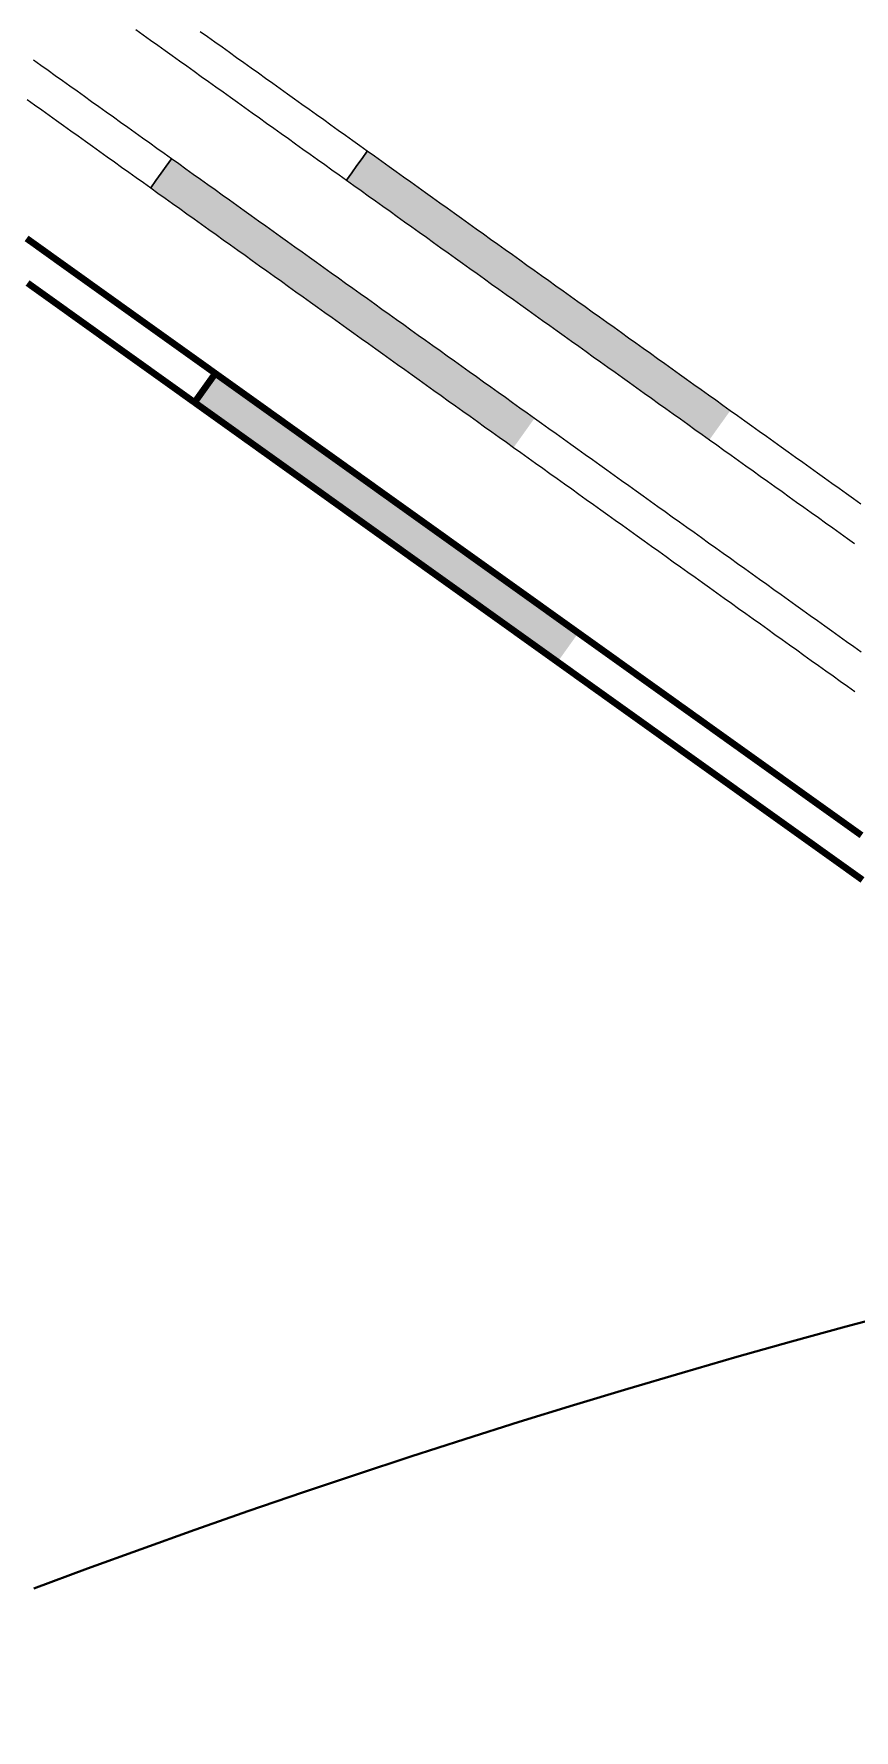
# Model space of a CAD drawing. Header units: inches. Extents: x 36473197 to 36486087, y 3899343 to 3911260.
# Drawn here: x 36483325.9 to 36483362.7, y 3904679.3 to 3904755.4 of the extents above; entities that cross this region are included whole.
import ezdxf

# ---------------------------------------------------------------- set-up
doc = ezdxf.new("R2010")
doc.units = ezdxf.units.IN
doc.header["$MEASUREMENT"] = 0
doc.layers.get('0').update_dxf_attribs({"lineweight": 0})
doc.layers.get('Defpoints').update_dxf_attribs({"lineweight": 0})
doc.layers.add('保护煤柱', color=7, linetype='Continuous', lineweight=0, true_color=0xff0042)
doc.layers.add('四盘区辅运巷', color=7, linetype='Continuous', lineweight=0)
doc.layers.add('西平正线', color=7, linetype='Continuous', lineweight=0)
doc.styles.add('仿宋', font='simfang.ttf')
doc.linetypes.add('保护煤柱', pattern='A,0.0195,-0.001,[6,西北矿业高家堡煤矿2022年采掘接续图(2022.8.14).shx,S=1.01575e-06,R=0,X=0,Y=0],0.0195', length=0.04)
doc.dimstyles.get("Standard").update_dxf_attribs({"dimtxt": 30, "dimasz": 20, "dimexe": 0.18, "dimexo": 0.0625, "dimgap": 0.09, "dimtad": 1, "dimdec": 0, "dimzin": 0, "dimdsep": 46, "dimtxsty": '仿宋', "dimcen": 0.09, "dimclrd": 150, "dimclre": 150, "dimadec": 0, "dimazin": 0, "dimtfac": 1, "dimtdec": 0, "dimtofl": 0, "dimtmove": 0, "dimatfit": 3, "dimfxl": 1, "dimtolj": 1, "dimtzin": 0, "dimlwd": 0, "dimarcsym": 0})

# ---------------------------------------------------------------- blocks, each defined once
blk = doc.blocks.new('lr_block_12_1')
blk.add_hatch(color=7).paths.add_polyline_path([(649.888, 218.798), (649.562, 219.031), (649.237, 219.263), (648.911, 219.496), (648.586, 219.728), (648.261, 219.961), (647.935, 220.194), (647.61, 220.426), (647.284, 220.659), (646.959, 220.891), (646.633, 221.124), (646.308, 221.357), (645.983, 221.589), (645.657, 221.822), (645.332, 222.054), (645.006, 222.287), (644.681, 222.52), (644.356, 222.752), (644.03, 222.985), (643.705, 223.218), (643.379, 223.45), (643.054, 223.683), (642.729, 223.915), (642.403, 224.148), (642.078, 224.381), (641.752, 224.613), (641.427, 224.846), (641.101, 225.078), (640.776, 225.311), (640.451, 225.544), (640.125, 225.776), (639.8, 226.009), (639.474, 226.241), (639.149, 226.474), (638.824, 226.707), (638.498, 226.939), (638.173, 227.172), (637.847, 227.404), (637.522, 227.637), (637.196, 227.87), (636.871, 228.102), (636.546, 228.335), (636.22, 228.567), (635.895, 228.8), (635.569, 229.033), (635.244, 229.265), (634.919, 229.498), (634.593, 229.731), (634.268, 229.963), (633.942, 230.196), (633.617, 230.428), (633.384, 230.103), (633.152, 229.778), (632.919, 229.452), (632.687, 229.127), (633.012, 228.894), (633.337, 228.661), (633.663, 228.429), (633.988, 228.196), (634.314, 227.964), (634.639, 227.731), (634.964, 227.498), (635.29, 227.266), (635.615, 227.033), (635.941, 226.801), (636.266, 226.568), (636.591, 226.335), (636.917, 226.103), (637.242, 225.87), (637.568, 225.638), (637.893, 225.405), (638.219, 225.172), (638.544, 224.94), (638.869, 224.707), (639.195, 224.475), (639.52, 224.242), (639.846, 224.009), (640.171, 223.777), (640.496, 223.544), (640.822, 223.312), (641.147, 223.079), (641.473, 222.846), (641.798, 222.614), (642.123, 222.381), (642.449, 222.148), (642.774, 221.916), (643.1, 221.683), (643.425, 221.451), (643.751, 221.218), (644.076, 220.985), (644.401, 220.753), (644.727, 220.52), (645.052, 220.288), (645.378, 220.055), (645.703, 219.822), (646.028, 219.59), (646.354, 219.357), (646.679, 219.125), (647.005, 218.892), (647.33, 218.659), (647.655, 218.427), (647.981, 218.194), (648.306, 217.962), (648.632, 217.729), (648.957, 217.496), (649.19, 217.822), (649.422, 218.147), (649.655, 218.473)], flags=17)
at = {"color": 7, "const_width": 0.3}
for points in [[(633.617, 230.428), (633.292, 230.661), (632.966, 230.894), (632.641, 231.126), (632.315, 231.359), (631.99, 231.591), (631.664, 231.824), (631.339, 232.057), (631.014, 232.289), (630.688, 232.522), (630.363, 232.754), (630.037, 232.987), (629.712, 233.22), (629.387, 233.452), (629.062, 233.685), (628.737, 233.918), (628.411, 234.151), (628.086, 234.383), (627.761, 234.616), (627.435, 234.849), (627.11, 235.082), (626.785, 235.314), (626.459, 235.547), (626.134, 235.78), (625.809, 236.013), (625.484, 236.246), (625.158, 236.478)], [(625.203, 234.479), (625.528, 234.246), (625.854, 234.013), (626.179, 233.781), (626.504, 233.548), (626.83, 233.315), (627.155, 233.082), (627.48, 232.849), (627.805, 232.617), (628.131, 232.384), (628.456, 232.151), (628.781, 231.918), (629.107, 231.685), (629.432, 231.453), (629.758, 231.22), (630.083, 230.988), (630.409, 230.755), (630.734, 230.522), (631.059, 230.29), (631.385, 230.057), (631.71, 229.825), (632.036, 229.592), (632.361, 229.359), (632.687, 229.127), (632.919, 229.452), (633.152, 229.778), (633.384, 230.103), (633.617, 230.428)], [(662.579, 209.726), (662.253, 209.959), (661.928, 210.191), (661.602, 210.424), (661.277, 210.657), (660.952, 210.889), (660.626, 211.122), (660.301, 211.354), (659.975, 211.587), (659.65, 211.82), (659.325, 212.052), (658.999, 212.285), (658.674, 212.518), (658.348, 212.75), (658.023, 212.983), (657.697, 213.215), (657.372, 213.448), (657.047, 213.681), (656.721, 213.913), (656.396, 214.146), (656.07, 214.378), (655.745, 214.611), (655.42, 214.844), (655.094, 215.076), (654.769, 215.309), (654.443, 215.541), (654.118, 215.774), (653.793, 216.007), (653.467, 216.239), (653.142, 216.472), (652.816, 216.704), (652.491, 216.937), (652.165, 217.17), (651.84, 217.402), (651.515, 217.635), (651.189, 217.868), (650.864, 218.1), (650.538, 218.333), (650.213, 218.565), (649.888, 218.798), (649.562, 219.031), (649.237, 219.263), (648.911, 219.496), (648.586, 219.728), (648.261, 219.961), (647.935, 220.194), (647.61, 220.426), (647.284, 220.659), (646.959, 220.891), (646.633, 221.124), (646.308, 221.357), (645.983, 221.589), (645.657, 221.822), (645.332, 222.054), (645.006, 222.287), (644.681, 222.52), (644.356, 222.752), (644.03, 222.985), (643.705, 223.218), (643.379, 223.45), (643.054, 223.683), (642.729, 223.915), (642.403, 224.148), (642.078, 224.381), (641.752, 224.613), (641.427, 224.846), (641.101, 225.078), (640.776, 225.311), (640.451, 225.544), (640.125, 225.776), (639.8, 226.009), (639.474, 226.241), (639.149, 226.474), (638.824, 226.707), (638.498, 226.939), (638.173, 227.172), (637.847, 227.404), (637.522, 227.637), (637.196, 227.87), (636.871, 228.102), (636.546, 228.335), (636.22, 228.567), (635.895, 228.8), (635.569, 229.033), (635.244, 229.265), (634.919, 229.498), (634.593, 229.731), (634.268, 229.963), (633.942, 230.196), (633.617, 230.428), (633.384, 230.103), (633.152, 229.778), (632.919, 229.452), (632.687, 229.127), (633.012, 228.894), (633.337, 228.661), (633.663, 228.429), (633.988, 228.196), (634.314, 227.964), (634.639, 227.731), (634.964, 227.498), (635.29, 227.266), (635.615, 227.033), (635.941, 226.801), (636.266, 226.568), (636.591, 226.335), (636.917, 226.103), (637.242, 225.87), (637.568, 225.638), (637.893, 225.405), (638.219, 225.172), (638.544, 224.94), (638.869, 224.707), (639.195, 224.475), (639.52, 224.242), (639.846, 224.009), (640.171, 223.777), (640.496, 223.544), (640.822, 223.312), (641.147, 223.079), (641.473, 222.846), (641.798, 222.614), (642.123, 222.381), (642.449, 222.148), (642.774, 221.916), (643.1, 221.683), (643.425, 221.451), (643.751, 221.218), (644.076, 220.985), (644.401, 220.753), (644.727, 220.52), (645.052, 220.288), (645.378, 220.055), (645.703, 219.822), (646.028, 219.59), (646.354, 219.357), (646.679, 219.125), (647.005, 218.892), (647.33, 218.659), (647.655, 218.427), (647.981, 218.194), (648.306, 217.962), (648.632, 217.729), (648.957, 217.496), (649.283, 217.264), (649.608, 217.031), (649.933, 216.798), (650.259, 216.566), (650.584, 216.333), (650.91, 216.101), (651.235, 215.868), (651.56, 215.635), (651.886, 215.403), (652.211, 215.17), (652.537, 214.938), (652.862, 214.705), (653.188, 214.472), (653.513, 214.24), (653.838, 214.007), (654.164, 213.775), (654.489, 213.542), (654.815, 213.309), (655.14, 213.077), (655.465, 212.844), (655.791, 212.612), (656.116, 212.379), (656.442, 212.146), (656.767, 211.914), (657.092, 211.681), (657.418, 211.448), (657.743, 211.216), (658.069, 210.983), (658.394, 210.751), (658.72, 210.518), (659.045, 210.285), (659.37, 210.053), (659.696, 209.82), (660.021, 209.588), (660.347, 209.355), (660.672, 209.122), (660.997, 208.89), (661.323, 208.657), (661.648, 208.425), (661.974, 208.192), (662.299, 207.959), (662.624, 207.727)]]:
    blk.add_lwpolyline(points, dxfattribs=at)
blk = doc.blocks.new('*D205')
at = {"layer": 'Defpoints', "color": 0, "transparency": 16777216}
for p in [(36485936.086, 3904772.871), (36482207.754, 3899448.443), (36482358.828, 3899342.656)]:
    blk.add_point(p, dxfattribs=at)
at = {"layer": '四盘区辅运巷', "color": 150, "lineweight": -2, "transparency": 16777216}
for p, q in [((36485936.138, 3904772.835), (36486087.308, 3904666.981)), ((36482207.805, 3899448.407), (36482358.976, 3899342.553))]:
    blk.add_line(p, q, dxfattribs=at)
at = {"layer": '四盘区辅运巷', "color": 150, "lineweight": 0, "transparency": 16777216}
blk.add_line((36486075.689, 3904650.701), (36482370.3, 3899359.039), dxfattribs=at)
at = {"layer": '四盘区辅运巷', "color": 150, "transparency": 16777216}
for points in [[(36486072.959, 3904652.613), (36486078.419, 3904648.789), (36486087.161, 3904667.084)], [(36482367.57, 3899360.951), (36482373.031, 3899357.127), (36482358.828, 3899342.656)]]:
    blk.add_solid(points, dxfattribs=at)
at = {"layer": '四盘区辅运巷', "color": 0, "transparency": 16777216, "insert": (36484210.493, 3902013.624), "char_height": 30, "attachment_point": 5, "rotation": 54.99908, "style": '仿宋'}
blk.add_mtext('\\A1;650', dxfattribs=at)

msp = doc.modelspace()

# ---------------------------------------------------------------- hatches: boundary and pattern name
at = {"layer": '西平正线'}
for points in [[(36483357.124, 3904738.472), (36483356.799, 3904738.705), (36483356.474, 3904738.938), (36483356.148, 3904739.17), (36483355.823, 3904739.403), (36483355.497, 3904739.636), (36483355.172, 3904739.868), (36483354.847, 3904740.101), (36483354.521, 3904740.334), (36483354.196, 3904740.566), (36483353.871, 3904740.799), (36483353.545, 3904741.032), (36483353.22, 3904741.264), (36483352.894, 3904741.497), (36483352.569, 3904741.73), (36483352.244, 3904741.962), (36483351.918, 3904742.195), (36483351.593, 3904742.428), (36483351.268, 3904742.66), (36483350.942, 3904742.893), (36483350.617, 3904743.126), (36483350.291, 3904743.358), (36483349.966, 3904743.591), (36483349.641, 3904743.824), (36483349.315, 3904744.056), (36483348.99, 3904744.289), (36483348.665, 3904744.522), (36483348.339, 3904744.754), (36483348.014, 3904744.987), (36483347.688, 3904745.22), (36483347.363, 3904745.452), (36483347.038, 3904745.685), (36483346.712, 3904745.918), (36483346.387, 3904746.15), (36483346.062, 3904746.383), (36483345.736, 3904746.616), (36483345.411, 3904746.848), (36483345.085, 3904747.081), (36483344.76, 3904747.314), (36483344.435, 3904747.546), (36483344.109, 3904747.779), (36483343.784, 3904748.012), (36483343.459, 3904748.244), (36483343.133, 3904748.477), (36483342.808, 3904748.71), (36483342.482, 3904748.942), (36483342.157, 3904749.175), (36483341.832, 3904749.408), (36483341.506, 3904749.64), (36483341.181, 3904749.873), (36483340.856, 3904750.106), (36483340.623, 3904749.78), (36483340.39, 3904749.455), (36483340.158, 3904749.129), (36483339.925, 3904748.804), (36483340.25, 3904748.571), (36483340.576, 3904748.339), (36483340.901, 3904748.106), (36483341.226, 3904747.873), (36483341.552, 3904747.641), (36483341.877, 3904747.408), (36483342.203, 3904747.175), (36483342.528, 3904746.943), (36483342.853, 3904746.71), (36483343.179, 3904746.477), (36483343.504, 3904746.245), (36483343.829, 3904746.012), (36483344.155, 3904745.779), (36483344.48, 3904745.547), (36483344.806, 3904745.314), (36483345.131, 3904745.081), (36483345.456, 3904744.849), (36483345.782, 3904744.616), (36483346.107, 3904744.383), (36483346.432, 3904744.151), (36483346.758, 3904743.918), (36483347.083, 3904743.685), (36483347.409, 3904743.453), (36483347.734, 3904743.22), (36483348.059, 3904742.987), (36483348.385, 3904742.755), (36483348.71, 3904742.522), (36483349.035, 3904742.289), (36483349.361, 3904742.057), (36483349.686, 3904741.824), (36483350.012, 3904741.591), (36483350.337, 3904741.359), (36483350.662, 3904741.126), (36483350.988, 3904740.893), (36483351.313, 3904740.661), (36483351.638, 3904740.428), (36483351.964, 3904740.195), (36483352.289, 3904739.963), (36483352.614, 3904739.73), (36483352.94, 3904739.497), (36483353.265, 3904739.265), (36483353.591, 3904739.032), (36483353.916, 3904738.799), (36483354.241, 3904738.567), (36483354.567, 3904738.334), (36483354.892, 3904738.101), (36483355.217, 3904737.869), (36483355.543, 3904737.636), (36483355.868, 3904737.404), (36483356.194, 3904737.171), (36483356.426, 3904737.496), (36483356.659, 3904737.822), (36483356.892, 3904738.147)], [(36483348.347, 3904738.127), (36483348.022, 3904738.359), (36483347.697, 3904738.592), (36483347.371, 3904738.825), (36483347.046, 3904739.058), (36483346.721, 3904739.29), (36483346.395, 3904739.523), (36483346.07, 3904739.756), (36483345.745, 3904739.988), (36483345.419, 3904740.221), (36483345.094, 3904740.454), (36483344.769, 3904740.687), (36483344.443, 3904740.919), (36483344.118, 3904741.152), (36483343.793, 3904741.385), (36483343.467, 3904741.617), (36483343.142, 3904741.85), (36483342.816, 3904742.083), (36483342.491, 3904742.316), (36483342.166, 3904742.548), (36483341.84, 3904742.781), (36483341.515, 3904743.014), (36483341.19, 3904743.246), (36483340.864, 3904743.479), (36483340.539, 3904743.712), (36483340.214, 3904743.945), (36483339.888, 3904744.177), (36483339.563, 3904744.41), (36483339.238, 3904744.643), (36483338.912, 3904744.875), (36483338.587, 3904745.108), (36483338.262, 3904745.341), (36483337.936, 3904745.573), (36483337.611, 3904745.806), (36483337.286, 3904746.039), (36483336.96, 3904746.272), (36483336.635, 3904746.504), (36483336.31, 3904746.737), (36483335.984, 3904746.97), (36483335.659, 3904747.202), (36483335.334, 3904747.435), (36483335.008, 3904747.668), (36483334.683, 3904747.901), (36483334.358, 3904748.133), (36483334.032, 3904748.366), (36483333.707, 3904748.599), (36483333.382, 3904748.831), (36483333.056, 3904749.064), (36483332.731, 3904749.297), (36483332.406, 3904749.53), (36483332.08, 3904749.762), (36483331.848, 3904749.437), (36483331.615, 3904749.112), (36483331.382, 3904748.786), (36483331.149, 3904748.461), (36483331.475, 3904748.228), (36483331.8, 3904747.996), (36483332.125, 3904747.763), (36483332.451, 3904747.53), (36483332.776, 3904747.297), (36483333.101, 3904747.065), (36483333.427, 3904746.832), (36483333.752, 3904746.599), (36483334.077, 3904746.367), (36483334.403, 3904746.134), (36483334.728, 3904745.901), (36483335.054, 3904745.668), (36483335.379, 3904745.436), (36483335.704, 3904745.203), (36483336.03, 3904744.97), (36483336.355, 3904744.738), (36483336.68, 3904744.505), (36483337.006, 3904744.272), (36483337.331, 3904744.039), (36483337.656, 3904743.807), (36483337.982, 3904743.574), (36483338.307, 3904743.341), (36483338.632, 3904743.109), (36483338.958, 3904742.876), (36483339.283, 3904742.643), (36483339.608, 3904742.41), (36483339.934, 3904742.178), (36483340.259, 3904741.945), (36483340.584, 3904741.712), (36483340.91, 3904741.48), (36483341.235, 3904741.247), (36483341.56, 3904741.014), (36483341.886, 3904740.781), (36483342.211, 3904740.549), (36483342.536, 3904740.316), (36483342.862, 3904740.083), (36483343.187, 3904739.851), (36483343.512, 3904739.618), (36483343.838, 3904739.385), (36483344.163, 3904739.153), (36483344.488, 3904738.92), (36483344.814, 3904738.687), (36483345.139, 3904738.454), (36483345.464, 3904738.222), (36483345.79, 3904737.989), (36483346.115, 3904737.756), (36483346.44, 3904737.524), (36483346.766, 3904737.291), (36483347.091, 3904737.058), (36483347.416, 3904736.825), (36483347.649, 3904737.151), (36483347.882, 3904737.476), (36483348.115, 3904737.801)]]:
    msp.add_hatch(color=7, dxfattribs=at).paths.add_polyline_path(points, flags=17)

# ---------------------------------------------------------------- linework, layer by layer
at = {"layer": '保护煤柱', "color": 1, "linetype": '保护煤柱', "lineweight": 30, "ltscale": 3750, "true_color": 0xff0000}
msp.add_arc((36483469.786, 3904301.874, -0.202), 409.892, 20.06881, 110.54826, dxfattribs=at)
at = {"layer": '西平正线', "color": 7, "linetype": 'Continuous', "lineweight": 0, "flags": 128}
for points in [[(36483330.489, 3904755.552), (36483330.814, 3904755.319), (36483331.14, 3904755.086), (36483331.465, 3904754.853), (36483331.791, 3904754.621), (36483332.116, 3904754.388), (36483332.441, 3904754.155), (36483332.767, 3904753.923), (36483333.092, 3904753.69), (36483333.418, 3904753.457), (36483333.743, 3904753.225), (36483334.068, 3904752.992), (36483334.394, 3904752.759), (36483334.719, 3904752.527), (36483335.044, 3904752.294), (36483335.37, 3904752.061), (36483335.695, 3904751.829), (36483336.02, 3904751.596), (36483336.346, 3904751.363), (36483336.671, 3904751.131), (36483336.997, 3904750.898), (36483337.322, 3904750.665), (36483337.647, 3904750.433), (36483337.973, 3904750.2), (36483338.298, 3904749.967), (36483338.623, 3904749.735), (36483338.949, 3904749.502), (36483339.274, 3904749.269), (36483339.6, 3904749.037), (36483339.925, 3904748.804), (36483340.158, 3904749.129), (36483340.39, 3904749.455), (36483340.623, 3904749.78), (36483340.856, 3904750.106)], [(36483340.856, 3904750.106), (36483340.53, 3904750.338), (36483340.205, 3904750.571), (36483339.88, 3904750.804), (36483339.554, 3904751.036), (36483339.229, 3904751.269), (36483338.903, 3904751.502), (36483338.578, 3904751.734), (36483338.253, 3904751.967), (36483337.927, 3904752.2), (36483337.602, 3904752.432), (36483337.277, 3904752.665), (36483336.951, 3904752.898), (36483336.626, 3904753.13), (36483336.3, 3904753.363), (36483335.975, 3904753.596), (36483335.65, 3904753.828), (36483335.324, 3904754.061), (36483334.999, 3904754.294), (36483334.674, 3904754.526), (36483334.348, 3904754.759), (36483334.023, 3904754.992), (36483333.697, 3904755.224), (36483333.372, 3904755.457)], [(36483332.08, 3904749.762), (36483331.755, 3904749.995), (36483331.43, 3904750.228), (36483331.104, 3904750.46), (36483330.779, 3904750.693), (36483330.454, 3904750.926), (36483330.128, 3904751.159), (36483329.803, 3904751.391), (36483329.478, 3904751.624), (36483329.152, 3904751.857), (36483328.827, 3904752.089), (36483328.502, 3904752.322), (36483328.176, 3904752.555), (36483327.851, 3904752.788), (36483327.526, 3904753.02), (36483327.2, 3904753.253), (36483326.875, 3904753.486), (36483326.55, 3904753.718), (36483326.224, 3904753.951), (36483325.899, 3904754.184)], [(36483325.619, 3904752.417), (36483325.944, 3904752.184), (36483326.269, 3904751.952), (36483326.595, 3904751.719), (36483326.92, 3904751.486), (36483327.245, 3904751.253), (36483327.571, 3904751.021), (36483327.896, 3904750.788), (36483328.221, 3904750.555), (36483328.547, 3904750.323), (36483328.872, 3904750.09), (36483329.197, 3904749.857), (36483329.523, 3904749.624), (36483329.848, 3904749.392), (36483330.173, 3904749.159), (36483330.499, 3904748.926), (36483330.824, 3904748.694), (36483331.149, 3904748.461), (36483331.382, 3904748.786), (36483331.615, 3904749.112), (36483331.848, 3904749.437), (36483332.08, 3904749.762)], [(36483362.981, 3904734.284), (36483362.656, 3904734.517), (36483362.33, 3904734.75), (36483362.005, 3904734.982), (36483361.679, 3904735.215), (36483361.354, 3904735.448), (36483361.029, 3904735.68), (36483360.703, 3904735.913), (36483360.378, 3904736.146), (36483360.053, 3904736.378), (36483359.727, 3904736.611), (36483359.402, 3904736.844), (36483359.076, 3904737.076), (36483358.751, 3904737.309), (36483358.426, 3904737.542), (36483358.1, 3904737.774), (36483357.775, 3904738.007), (36483357.45, 3904738.24), (36483357.124, 3904738.472), (36483356.799, 3904738.705), (36483356.474, 3904738.938), (36483356.148, 3904739.17), (36483355.823, 3904739.403), (36483355.497, 3904739.636), (36483355.172, 3904739.868), (36483354.847, 3904740.101), (36483354.521, 3904740.334), (36483354.196, 3904740.566), (36483353.871, 3904740.799), (36483353.545, 3904741.032), (36483353.22, 3904741.264), (36483352.894, 3904741.497), (36483352.569, 3904741.73), (36483352.244, 3904741.962), (36483351.918, 3904742.195), (36483351.593, 3904742.428), (36483351.268, 3904742.66), (36483350.942, 3904742.893), (36483350.617, 3904743.126), (36483350.291, 3904743.358), (36483349.966, 3904743.591), (36483349.641, 3904743.824), (36483349.315, 3904744.056), (36483348.99, 3904744.289), (36483348.665, 3904744.522), (36483348.339, 3904744.754), (36483348.014, 3904744.987), (36483347.688, 3904745.22), (36483347.363, 3904745.452), (36483347.038, 3904745.685), (36483346.712, 3904745.918), (36483346.387, 3904746.15), (36483346.062, 3904746.383), (36483345.736, 3904746.616), (36483345.411, 3904746.848), (36483345.085, 3904747.081), (36483344.76, 3904747.314), (36483344.435, 3904747.546), (36483344.109, 3904747.779), (36483343.784, 3904748.012), (36483343.459, 3904748.244), (36483343.133, 3904748.477), (36483342.808, 3904748.71), (36483342.482, 3904748.942), (36483342.157, 3904749.175), (36483341.832, 3904749.408), (36483341.506, 3904749.64), (36483341.181, 3904749.873), (36483340.856, 3904750.106), (36483340.623, 3904749.78), (36483340.39, 3904749.455), (36483340.158, 3904749.129), (36483339.925, 3904748.804), (36483340.25, 3904748.571), (36483340.576, 3904748.339), (36483340.901, 3904748.106), (36483341.226, 3904747.873), (36483341.552, 3904747.641), (36483341.877, 3904747.408), (36483342.203, 3904747.175), (36483342.528, 3904746.943), (36483342.853, 3904746.71), (36483343.179, 3904746.477), (36483343.504, 3904746.245), (36483343.829, 3904746.012), (36483344.155, 3904745.779), (36483344.48, 3904745.547), (36483344.806, 3904745.314), (36483345.131, 3904745.081), (36483345.456, 3904744.849), (36483345.782, 3904744.616), (36483346.107, 3904744.383), (36483346.432, 3904744.151), (36483346.758, 3904743.918), (36483347.083, 3904743.685), (36483347.409, 3904743.453), (36483347.734, 3904743.22), (36483348.059, 3904742.987), (36483348.385, 3904742.755), (36483348.71, 3904742.522), (36483349.035, 3904742.289), (36483349.361, 3904742.057), (36483349.686, 3904741.824), (36483350.012, 3904741.591), (36483350.337, 3904741.359), (36483350.662, 3904741.126), (36483350.988, 3904740.893), (36483351.313, 3904740.661), (36483351.638, 3904740.428), (36483351.964, 3904740.195), (36483352.289, 3904739.963), (36483352.614, 3904739.73), (36483352.94, 3904739.497), (36483353.265, 3904739.265), (36483353.591, 3904739.032), (36483353.916, 3904738.799), (36483354.241, 3904738.567), (36483354.567, 3904738.334), (36483354.892, 3904738.101), (36483355.217, 3904737.869), (36483355.543, 3904737.636), (36483355.868, 3904737.404), (36483356.194, 3904737.171), (36483356.519, 3904736.938), (36483356.844, 3904736.706), (36483357.17, 3904736.473), (36483357.495, 3904736.24), (36483357.82, 3904736.008), (36483358.146, 3904735.775), (36483358.471, 3904735.542), (36483358.797, 3904735.31), (36483359.122, 3904735.077), (36483359.447, 3904734.844), (36483359.773, 3904734.612), (36483360.098, 3904734.379), (36483360.423, 3904734.146), (36483360.749, 3904733.914), (36483361.074, 3904733.681), (36483361.4, 3904733.448), (36483361.725, 3904733.216), (36483362.05, 3904732.983), (36483362.376, 3904732.75), (36483362.701, 3904732.518)], [(36483362.988, 3904727.655), (36483362.662, 3904727.887), (36483362.337, 3904728.12), (36483362.012, 3904728.353), (36483361.686, 3904728.586), (36483361.361, 3904728.818), (36483361.035, 3904729.051), (36483360.71, 3904729.284), (36483360.385, 3904729.516), (36483360.059, 3904729.749), (36483359.734, 3904729.982), (36483359.409, 3904730.215), (36483359.083, 3904730.447), (36483358.758, 3904730.68), (36483358.433, 3904730.913), (36483358.107, 3904731.145), (36483357.782, 3904731.378), (36483357.457, 3904731.611), (36483357.131, 3904731.844), (36483356.806, 3904732.076), (36483356.481, 3904732.309), (36483356.155, 3904732.542), (36483355.83, 3904732.774), (36483355.505, 3904733.007), (36483355.179, 3904733.24), (36483354.854, 3904733.473), (36483354.529, 3904733.705), (36483354.203, 3904733.938), (36483353.878, 3904734.171), (36483353.553, 3904734.403), (36483353.227, 3904734.636), (36483352.902, 3904734.869), (36483352.577, 3904735.102), (36483352.251, 3904735.334), (36483351.926, 3904735.567), (36483351.601, 3904735.8), (36483351.275, 3904736.032), (36483350.95, 3904736.265), (36483350.625, 3904736.498), (36483350.299, 3904736.73), (36483349.974, 3904736.963), (36483349.649, 3904737.196), (36483349.323, 3904737.429), (36483348.998, 3904737.661), (36483348.673, 3904737.894), (36483348.347, 3904738.127), (36483348.022, 3904738.359), (36483347.697, 3904738.592), (36483347.371, 3904738.825), (36483347.046, 3904739.058), (36483346.721, 3904739.29), (36483346.395, 3904739.523), (36483346.07, 3904739.756), (36483345.745, 3904739.988), (36483345.419, 3904740.221), (36483345.094, 3904740.454), (36483344.769, 3904740.687), (36483344.443, 3904740.919), (36483344.118, 3904741.152), (36483343.793, 3904741.385), (36483343.467, 3904741.617), (36483343.142, 3904741.85), (36483342.816, 3904742.083), (36483342.491, 3904742.316), (36483342.166, 3904742.548), (36483341.84, 3904742.781), (36483341.515, 3904743.014), (36483341.19, 3904743.246), (36483340.864, 3904743.479), (36483340.539, 3904743.712), (36483340.214, 3904743.945), (36483339.888, 3904744.177), (36483339.563, 3904744.41), (36483339.238, 3904744.643), (36483338.912, 3904744.875), (36483338.587, 3904745.108), (36483338.262, 3904745.341), (36483337.936, 3904745.573), (36483337.611, 3904745.806), (36483337.286, 3904746.039), (36483336.96, 3904746.272), (36483336.635, 3904746.504), (36483336.31, 3904746.737), (36483335.984, 3904746.97), (36483335.659, 3904747.202), (36483335.334, 3904747.435), (36483335.008, 3904747.668), (36483334.683, 3904747.901), (36483334.358, 3904748.133), (36483334.032, 3904748.366), (36483333.707, 3904748.599), (36483333.382, 3904748.831), (36483333.056, 3904749.064), (36483332.731, 3904749.297), (36483332.406, 3904749.53), (36483332.08, 3904749.762), (36483331.848, 3904749.437), (36483331.615, 3904749.112), (36483331.382, 3904748.786), (36483331.149, 3904748.461), (36483331.475, 3904748.228), (36483331.8, 3904747.996), (36483332.125, 3904747.763), (36483332.451, 3904747.53), (36483332.776, 3904747.297), (36483333.101, 3904747.065), (36483333.427, 3904746.832), (36483333.752, 3904746.599), (36483334.077, 3904746.367), (36483334.403, 3904746.134), (36483334.728, 3904745.901), (36483335.054, 3904745.668), (36483335.379, 3904745.436), (36483335.704, 3904745.203), (36483336.03, 3904744.97), (36483336.355, 3904744.738), (36483336.68, 3904744.505), (36483337.006, 3904744.272), (36483337.331, 3904744.039), (36483337.656, 3904743.807), (36483337.982, 3904743.574), (36483338.307, 3904743.341), (36483338.632, 3904743.109), (36483338.958, 3904742.876), (36483339.283, 3904742.643), (36483339.608, 3904742.41), (36483339.934, 3904742.178), (36483340.259, 3904741.945), (36483340.584, 3904741.712), (36483340.91, 3904741.48), (36483341.235, 3904741.247), (36483341.56, 3904741.014), (36483341.886, 3904740.781), (36483342.211, 3904740.549), (36483342.536, 3904740.316), (36483342.862, 3904740.083), (36483343.187, 3904739.851), (36483343.512, 3904739.618), (36483343.838, 3904739.385), (36483344.163, 3904739.153), (36483344.488, 3904738.92), (36483344.814, 3904738.687), (36483345.139, 3904738.454), (36483345.464, 3904738.222), (36483345.79, 3904737.989), (36483346.115, 3904737.756), (36483346.44, 3904737.524), (36483346.766, 3904737.291), (36483347.091, 3904737.058), (36483347.416, 3904736.825), (36483347.742, 3904736.593), (36483348.067, 3904736.36), (36483348.392, 3904736.127), (36483348.718, 3904735.895), (36483349.043, 3904735.662), (36483349.368, 3904735.429), (36483349.694, 3904735.196), (36483350.019, 3904734.964), (36483350.344, 3904734.731), (36483350.67, 3904734.498), (36483350.995, 3904734.266), (36483351.32, 3904734.033), (36483351.646, 3904733.8), (36483351.971, 3904733.567), (36483352.297, 3904733.335), (36483352.622, 3904733.102), (36483352.947, 3904732.869), (36483353.273, 3904732.637), (36483353.598, 3904732.404), (36483353.923, 3904732.171), (36483354.249, 3904731.938), (36483354.574, 3904731.706), (36483354.899, 3904731.473), (36483355.225, 3904731.24), (36483355.55, 3904731.008), (36483355.875, 3904730.775), (36483356.201, 3904730.542), (36483356.526, 3904730.309), (36483356.851, 3904730.077), (36483357.177, 3904729.844), (36483357.502, 3904729.611), (36483357.827, 3904729.379), (36483358.153, 3904729.146), (36483358.478, 3904728.913), (36483358.803, 3904728.681), (36483359.129, 3904728.448), (36483359.454, 3904728.215), (36483359.779, 3904727.982), (36483360.105, 3904727.75), (36483360.43, 3904727.517), (36483360.755, 3904727.284), (36483361.081, 3904727.052), (36483361.406, 3904726.819), (36483361.731, 3904726.586), (36483362.057, 3904726.353), (36483362.382, 3904726.121), (36483362.707, 3904725.888)]]:
    msp.add_lwpolyline(points, dxfattribs=at)

# ---------------------------------------------------------------- block references
at = {"layer": '西平正线'}
msp.add_blockref('lr_block_12_1', (36482700.429, 3904509.716, -0.202), dxfattribs=at)

# ---------------------------------------------------------------- dimensions: what is measured, and where the dimension line sits
at = {"layer": '四盘区辅运巷'}
dim = msp.add_linear_dim(base=(36482358.828, 3899342.656), p1=(36485936.086, 3904772.871), p2=(36482207.754, 3899448.443), angle=54.99908, text='650', dimstyle='Standard', dxfattribs=at)
dim.commit()
dim.dimension.update_dxf_attribs({"geometry": '*D205', "text_midpoint": (36484222.995, 3902004.87), "dimtype": 160})

doc.saveas('drawing.dxf')
